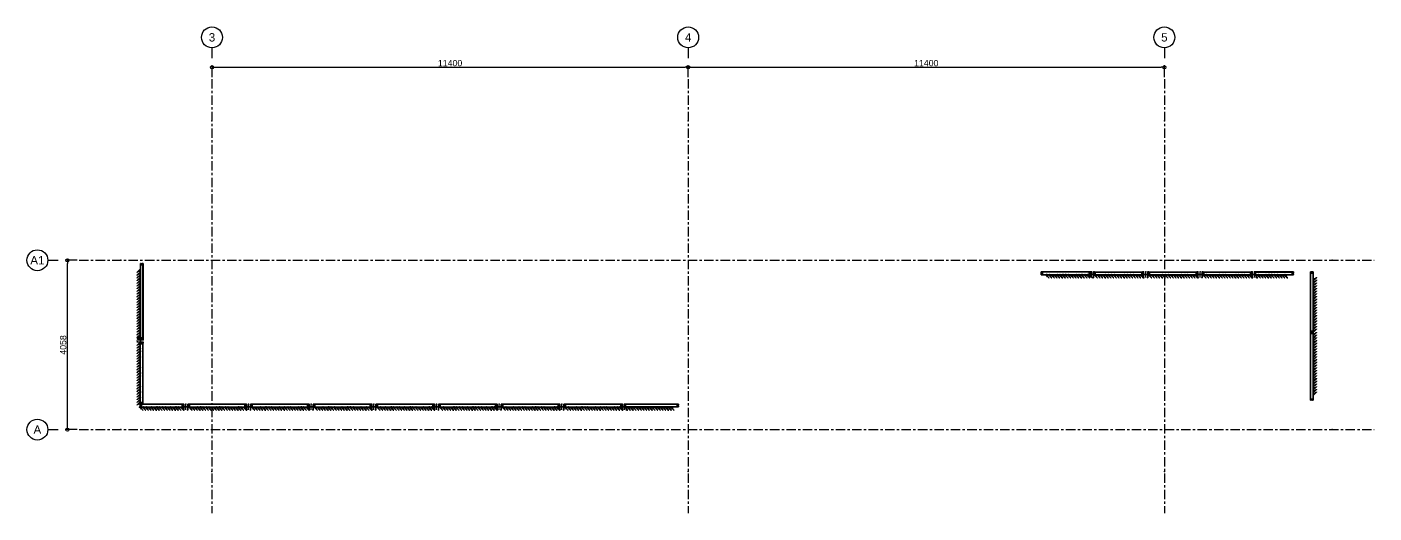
# Model space of a CAD drawing. Header units: millimetres. Extents: x -187664 to 435448, y -313239 to 299894.
# Drawn here: x 183362 to 215612, y 170826 to 182476 of the extents above; entities that cross this region are included whole.
import ezdxf
from ezdxf.enums import TextEntityAlignment as Align

# ---------------------------------------------------------------- set-up
doc = ezdxf.new("R2010")
doc.units = ezdxf.units.MM
doc.set_wipeout_variables(frame=1)
doc.linetypes.add('CENTER', pattern=[2, 1.25, -0.25, 0.25, -0.25])
doc.linetypes.add('TA_GL_000.90000', pattern=[2.475, 0.9, -0.225, 0.225, -0.225, 0.9])
for name, color, linetype in [('000 - 0_SYM_DWG_GRID-BUBBLE_MAIN_COLOR_6', 7, 'Continuous'), ('000 - 0_SYM_DWG_GRIDLINE_MAIN_COLOR_251', 7, 'Continuous'), ('000 - 0_SYM_DWG_SLOPE-SYM_TEXT_COLOR_3', 7, 'Continuous'), ('000 - D I M', 7, 'Continuous'), ('000 - GRID', 7, 'CENTER'), ('010 - ASPG_ACCESSORIES_MAIN_COLOR_1', 7, 'Continuous'), ('010 - ASPG_EXTR_MAIN_COLOR_2', 7, 'Continuous'), ('010 - ASPG_FASTERN_MAIN_COLOR_1', 7, 'Continuous'), ('010 - ASPG_FASTERN_SUB_COLOR_1', 7, 'Continuous'), ('010 - ASPG_FASTERN_SYMBOL_', 7, 'Continuous'), ('010 - ASPG_FRAMING_CUT_COLOR_4', 7, 'Continuous'), ('010 - ASPG_FRAMING_HATCH_', 7, 'Continuous'), ('010 - ASPG_FRAMING_MAIN_COLOR_2', 7, 'Continuous'), ('010 - ASPG_FRAMING_SUB_COLOR_2', 7, 'Continuous'), ('010 - ASPG_FRAMING_WIPEOUT_', 7, 'Continuous'), ('BOLT & SCREW', 7, 'Continuous')]:
    doc.layers.add(name, color=color, linetype=linetype)
for name, color, linetype, plot in [('010 - ASPG_EXTR_DEF_SUB', 7, 'Continuous', False), ('010 - ASPG_FASTERN_DEF_SUB', 7, 'Continuous', False), ('010 - ASPG_FRAMING_DEF_SUB', 7, 'Continuous', False)]:
    doc.layers.add(name, color=color, linetype=linetype, plot=plot)
doc.layers.add('12-GRID', color=7, linetype='CENTER', lineweight=13)
doc.layers.add('SCREW', color=7, linetype='Continuous', lineweight=5)
doc.styles.add('ARIAL', font='arial.ttf')
doc.styles.add('FAMELINE_FOR_CKST', font='arial.ttf')
doc.styles.add('TA', font='', dxfattribs={"height": 4.5})
doc.styles.get('TA').set_extended_font_data('Cordia New')
doc.dimstyles.new('FAMELINE-CKST_C-C', dxfattribs={"dimtxt": 0.3, "dimasz": 0.15, "dimexe": 0.1, "dimexo": 0.1, "dimgap": 0.05, "dimtad": 1, "dimzin": 0, "dimdsep": 46, "dimtxsty": 'FAMELINE_FOR_CKST', "dimblk": 'ORIGIN', "dimblk1": 'ORIGIN', "dimblk2": 'ORIGIN', "dimsah": 1, "dimcen": 0.1, "dimdle": 0.1, "dimclrd": 7, "dimclre": 7, "dimclrt": 7, "dimadec": 0, "dimazin": 0, "dimtfac": 1, "dimtix": 1, "dimtmove": 2, "dimatfit": 3, "dimfxl": 1, "dimtolj": 1, "dimtzin": 0, "dimlwd": -1, "dimlwe": -1, "dimarcsym": 0})
pattern_1 = [(270, (1257419.24324, -520041.6224), (0.65495992507, -1.1344238721), [0.7562825814, -1.5125651628]), (30, (1257419.24324, -520041.6224), (0.65495992936, 1.1344238696), [0.7562825814, -1.5125651628]), (330, (1257419.24324, -520041.6224), (1.30991985442, -2.48e-09), [-1.5125651628, 0.7562825814])]
pattern_2 = [(315, (1257419.4929, -520021.6224), (1.3369313545, 1.3369313545), []), (45, (1257419.4929, -520021.6224), (-1.3369313545, 1.3369313545), [])]
pattern_3 = [(270, (1257419.4425, -520043.9224), (0.65495992507, -1.1344238721), [0.7562825814, -1.5125651628]), (30, (1257419.4425, -520043.9224), (0.65495992936, 1.1344238696), [0.7562825814, -1.5125651628]), (330, (1257419.4425, -520043.9224), (1.30991985442, -2.48e-09), [-1.5125651628, 0.7562825814])]
pattern_4 = [(315, (1257419.1929, -520023.9224), (1.3369313545, 1.3369313545), []), (45, (1257419.1929, -520023.9224), (-1.3369313545, 1.3369313545), [])]

# ---------------------------------------------------------------- blocks, each defined once
blk = doc.blocks.new('*U5636')
at = {"layer": '12-GRID', "color": 7, "linetype": 'CENTER'}
for p, q in [((0, -6), (0, 2)), ((-4, -2), (4, -2))]:
    blk.add_line(p, q, dxfattribs=at)
at = {"layer": 'BOLT & SCREW', "color": 7}
for p, q in [((-1, -2), (-2, -2)), ((-1, -2), (-2, -2)), ((0, -2), (-1, -2)), ((0, -2), (-1, -2)), ((0, -1), (0, 0)), ((0, -1), (0, 0)), ((0, -2), (0, -1)), ((0, -2), (0, -1)), ((0, -2), (1, -2)), ((0, -3), (0, -2)), ((0, -2), (0, -3)), ((0, -2), (1, -2)), ((0, -3), (0, -4)), ((0, -3), (0, -4)), ((1, -2), (2, -2)), ((1, -2), (2, -2))]:
    blk.add_line(p, q, dxfattribs=at)
for points in [[(-2, -2), (-1, -2, 0.414214), (0, -1), (0, 0), (0, 0), (0, -1, 0.414214), (1, -2), (2, -2), (2, -2), (1, -2, 0.414214), (0, -3), (0, -4), (0, -4), (0, -3, 0.414214), (-1, -2), (-2, -2)], [(0, -2, -0.414214), (0, -2), (1, -2), (1, -2), (0, -2, -0.414214), (0, -2), (0, -1), (0, -1), (0, -2, -0.414214), (0, -2), (-1, -2), (-1, -2), (0, -2, -0.414214), (0, -2), (0, -3), (0, -3)]]:
    blk.add_lwpolyline(points, format="xyb", close=True, dxfattribs=at)
blk.add_circle((0, -2), 3.5, dxfattribs=at)
blk = doc.blocks.new('000_ASPG_TYP_FILES_20260218-010703_FRAME_EXTR_')
at = {"layer": '010 - ASPG_FRAMING_HATCH_'}
h = blk.add_hatch(dxfattribs=at)
h.set_pattern_fill('ANSI32', scale=0.1, angle=180)
edge = h.paths.add_edge_path()
edge.add_line((2, 16), (2, 2))
edge.add_line((2, 2), (40, 2))
edge.add_arc((40, 2), 0.3, 0, 90, ccw=False)
edge.add_line((40, 2), (40, 0))
edge.add_arc((40, 0), 0.3, -90, 0, ccw=False)
edge.add_line((40, 0), (0, 0))
edge.add_arc((0, 0), 0.3, 180, 270, ccw=False)
edge.add_line((0, 0), (0, 18))
edge.add_arc((0, 18), 0.3, 90, 180, ccw=False)
edge.add_line((0, 18), (23, 18))
edge.add_arc((23, 19), 0.5, 270, 380.2095)
edge.add_arc((26, 20), 3.35, 182.0638, 200.2095, ccw=False)
edge.add_arc((24, 20), 0.76, 2.0638, 182.0638, ccw=False)
edge.add_arc((26, 20), 1.83, 182.0638, 447.9362)
edge.add_arc((26, 22), 0.76, 87.9362, 267.9362, ccw=False)
edge.add_arc((26, 20), 3.35, 69.7905, 87.9362, ccw=False)
edge.add_arc((27, 23), 0.5, 249.7905, 360)
edge.add_line((28, 23), (28, 27))
edge.add_line((28, 27), (28, 27))
edge.add_line((28, 27), (28, 28))
edge.add_line((28, 28), (28, 39))
edge.add_line((28, 39), (28, 39))
edge.add_line((28, 39), (28, 40))
edge.add_line((28, 40), (28, 43))
edge.add_arc((27, 43), 0.5, 0, 110.2095)
edge.add_arc((26, 46), 3.35, 272.0638, 290.2095, ccw=False)
edge.add_arc((26, 44), 0.76, 92.0638, 272.0638, ccw=False)
edge.add_arc((26, 46), 1.83, 272.0638, 537.9362)
edge.add_arc((24, 47), 0.76, 177.9362, 357.9362, ccw=False)
edge.add_arc((26, 46), 3.35, 159.7905, 177.9362, ccw=False)
edge.add_arc((23, 48), 0.5, 339.7905, 450)
edge.add_line((23, 48), (0, 48))
edge.add_arc((0, 49), 0.3, 180, 270, ccw=False)
edge.add_line((0, 49), (0, 60))
edge.add_arc((0, 60), 0.3, 90, 180, ccw=False)
edge.add_line((0, 60), (5, 60))
edge.add_line((5, 60), (5, 65))
edge.add_arc((5, 65), 0.3, 90, 180, ccw=False)
edge.add_line((5, 65), (30, 65))
edge.add_line((30, 65), (30, 64))
edge.add_arc((30, 64), 0.3, -90, 0, ccw=False)
edge.add_line((30, 63), (7, 63))
edge.add_arc((7, 63), 0.3, 90, 180)
edge.add_line((7, 63), (7, 58))
edge.add_line((7, 58), (2, 58))
edge.add_arc((2, 58), 0.3, 90, 180)
edge.add_line((2, 58), (2, 51))
edge.add_arc((2, 51), 0.3, 180, 270)
edge.add_line((2, 50), (30, 50))
edge.add_arc((30, 50), 0.3, 0, 90, ccw=False)
edge.add_line((30, 50), (30, 27))
edge.add_line((30, 27), (30, 16))
edge.add_arc((30, 16), 0.3, -90, 0, ccw=False)
edge.add_line((30, 16), (2, 16))
at = {"layer": '010 - ASPG_FRAMING_CUT_COLOR_4', "color": 7}
blk.add_lwpolyline([(2, 16), (2, 2), (40, 2, -0.414214), (40, 2), (40, 0, -0.414214), (40, 0), (0, 0, -0.414214), (0, 0), (0, 18, -0.414214), (0, 18), (23, 18, 0.52173), (23, 19, -0.079342), (23, 20, -1), (24, 20, 2.296346), (26, 22, -1), (26, 23, -0.079342), (27, 23, 0.52173), (28, 23), (28, 27), (28, 27), (28, 28), (28, 39), (28, 39), (28, 40), (28, 43, 0.52173), (27, 43, -0.079342), (26, 43, -1), (26, 45, 2.296346), (24, 47, -1), (23, 47, -0.079342), (23, 48, 0.52173), (23, 48), (0, 48, -0.414214), (0, 49), (0, 60, -0.414214), (0, 60), (5, 60), (5, 65, -0.414214), (5, 65), (30, 65), (30, 64, -0.414214), (30, 63), (7, 63, 0.414214), (7, 63), (7, 58), (2, 58, 0.414214), (2, 58), (2, 51, 0.414214), (2, 50), (30, 50, -0.414214), (30, 50), (30, 27), (30, 16, -0.414214), (30, 16)], format="xyb", close=True, dxfattribs=at)
at = {"color": 7}
for p in [(26, 48), (26, 22)]:
    blk.add_blockref('*U5636', p, dxfattribs=at)
blk = doc.blocks.new('PZG35-9D5')
at = {"layer": '010 - ASPG_FASTERN_SUB_COLOR_1', "color": 7}
for p, q in [((-1, 0), (-1, -1)), ((1, 0), (1, -1)), ((-2, -1), (-1, -2)), ((-2, -1), (-1, -1)), ((-2, -1), (2, -1)), ((-2, -3), (2, -2)), ((-2, -3), (-1, -2)), ((-2, -3), (-1, -3)), ((-2, -4), (-1, -4)), ((-2, -4), (-1, -4)), ((-2, -4), (-1, -4)), ((-1, -1), (1, -1)), ((-1, -2), (1, -1)), ((-1, -2), (-1, -2)), ((-1, -2), (1, -2)), ((-1, -3), (-1, -4)), ((-1, -3), (1, -3)), ((-1, -4), (-1, -8)), ((-1, -4), (-1, -4)), ((-1, -4), (-1, -4)), ((0, -10), (-1, -8)), ((0, -10), (1, -8)), ((1, -1), (1, -2)), ((2, -1), (1, -1)), ((2, -1), (1, -1)), ((2, -2), (1, -2)), ((2, -2), (1, -3)), ((1, -3), (1, -3)), ((1, -3), (1, -3)), ((2, -4), (1, -3)), ((1, -4), (1, -4)), ((1, -4), (2, -4)), ((1, -4), (1, -4)), ((1, -5), (1, -4)), ((2, -5), (1, -4)), ((2, -4), (1, -4)), ((1, -5), (1, -8)), ((1, -5), (2, -5)), ((1, -5), (1, -5)), ((2, -5), (1, -5))]:
    blk.add_line(p, q, dxfattribs=at)
blk.add_lwpolyline([(0, -10), (1, -5), (1, -4, 0.417657), (0, -3, 0.108102), (-1, -4), (-1, -5)], format="xyb", dxfattribs=at)
at = {"layer": '010 - ASPG_FASTERN_SYMBOL_', "color": 7}
blk.add_line((0, 4), (0, -11), dxfattribs=at)
blk = doc.blocks.new('*U4741')
at = {"layer": '010 - ASPG_FASTERN_MAIN_COLOR_1', "color": 7}
blk.add_lwpolyline([(3, 2, 0.09906), (1, 3), (1, 2), (-1, 2), (-1, 3, 0.09906), (-3, 2, 0.266588), (-4, 1), (-4, 0, 0.414214), (-3, 0), (3, 0, 0.414214), (3, 0), (3, 1, 0.266588)], format="xyb", close=True, dxfattribs=at)
at = {"layer": 'SCREW', "color": 7}
blk.add_blockref('PZG35-9D5', (0, 0), dxfattribs=at)
blk = doc.blocks.new('*U4740')
at = {"color": 7}
blk.add_point((0, 0), dxfattribs=at)
at = {"layer": '010 - ASPG_ACCESSORIES_MAIN_COLOR_1', "color": 7}
blk.add_lwpolyline([(-40, -1, 0.414214), (-40, -1), (-40, -7, 0.57735), (-40, -8), (-37, -6, 0.767327), (-37, -5), (-38, -5, -0.414214), (-38, -5), (-38, -3, -0.414214), (-38, -3), (-32, -3, -0.388879), (-32, -3), (-32, -4, 0.388879), (-31, -5), (-30, -5, 0.414214), (-30, -4), (-30, -3, -0.414214), (-30, -3), (0, -3, -0.378969), (3, -5), (8, -43, 0.446593), (12, -45, -0.489802), (16, -49), (16, -49, -0.18248), (16, -50, -0.267949), (15, -50, 1.122115), (15, -52, 0.405004), (18, -49), (18, -49, 0.489805), (11, -43, -0.446597), (10, -42), (5, -1, 0.364176), (5, -1)], format="xyb", close=True, dxfattribs=at)
at = {"layer": '010 - ASPG_EXTR_DEF_SUB', "color": 7}
blk.add_point((-40, 0), dxfattribs=at)
at = {"layer": '010 - ASPG_EXTR_MAIN_COLOR_2', "color": 7}
blk.add_lwpolyline([(11, -48), (11, -47), (12, -48), (12, -47, -0.535538), (14, -49, 0.991572), (16, -50, 1.157025), (9, -49, -0.688558), (8, -49), (-17, -22), (-32, -6), (-32, -3, 0.414312), (-33, -3), (-38, -3, 0.414116), (-38, -3), (-38, -4, 0.414214), (-38, -5), (-36, -5, -0.205895), (-36, -5), (33, -77), (43, -77, 0.668179), (43, -77), (41, -74, 0.668179), (40, -74), (40, -76), (34, -76), (12, -53, -0.558354), (12, -52, 0.766275), (12, -50, -0.438583), (11, -48)], format="xyb", close=True, dxfattribs=at)
at = {"layer": 'SCREW', "color": 7, "rotation": 180}
for p in [(-22, -2), (-8, -2)]:
    blk.add_blockref('*U4741', p, dxfattribs=at)
blk = doc.blocks.new('*U5786')
at = {"color": 7}
blk.add_wipeout([(1205, 2), (0, 2), (0, 67), (1205, 67)], dxfattribs=at).dxf.layer = '010 - ASPG_FRAMING_WIPEOUT_'
blk.add_point((0, 67), dxfattribs=at)
at = {"layer": '010 - ASPG_FRAMING_MAIN_COLOR_2', "color": 7}
blk.add_lwpolyline([(1175, 67), (30, 67), (30, 4), (1175, 4)], close=True, dxfattribs=at)
at = {"layer": '010 - ASPG_FRAMING_SUB_COLOR_2', "color": 7}
for points in [[(1205, 2), (0, 2), (0, 67), (1205, 67)], [(0, 0), (0, 2), (1205, 2), (1205, 0)]]:
    blk.add_lwpolyline(points, close=True, dxfattribs=at)
at = {"color": 7, "rotation": 180}
for p in [(16, 67), (81, 67), (146, 67), (211, 67), (276, 67), (341, 67), (406, 67), (471, 67), (536, 67), (601, 67), (666, 67), (731, 67), (796, 67), (861, 67), (926, 67), (991, 67), (1056, 67)]:
    blk.add_blockref('*U4740', p, dxfattribs=at)
at = {"color": 7}
blk.add_blockref('000_ASPG_TYP_FILES_20260218-010703_FRAME_EXTR_', (0, 2), dxfattribs=at)
at = {"color": 7, "xscale": -1}
blk.add_blockref('000_ASPG_TYP_FILES_20260218-010703_FRAME_EXTR_', (1205, 2), dxfattribs=at)
blk = doc.blocks.new('*U4736')
at = {"layer": '010 - ASPG_FRAMING_HATCH_', "transparency": 33554585}
h = blk.add_hatch(dxfattribs=at)
h.set_pattern_fill('ANSI32', scale=0.25)
edge = h.paths.add_edge_path()
edge.add_line((2, -50), (2, -75))
edge.add_line((2, -75), (0, -75))
edge.add_line((0, -75), (0, -49))
edge.add_arc((1, -49), 1, 90, 180, ccw=False)
edge.add_line((1, -48), (63, -48))
edge.add_arc((63, -47), 1, 270, 360)
edge.add_line((64, -47), (64, 47))
edge.add_arc((63, 47), 1, 0, 90)
edge.add_line((63, 48), (1, 48))
edge.add_arc((1, 49), 1, 180, 270, ccw=False)
edge.add_line((0, 49), (0, 75))
edge.add_line((0, 75), (2, 75))
edge.add_line((2, 75), (2, 50))
edge.add_line((2, 50), (141, 50))
edge.add_line((141, 50), (141, 41))
edge.add_arc((140, 41), 1, 270, 360, ccw=False)
edge.add_line((140, 40), (132, 40))
edge.add_arc((132, 41), 1, 180, 270, ccw=False)
edge.add_line((131, 41), (131, 47))
edge.add_arc((130, 47), 1, 0, 90)
edge.add_line((130, 48), (67, 48))
edge.add_arc((67, 47), 1, 90, 180)
edge.add_line((66, 47), (66, -47))
edge.add_arc((67, -47), 1, 180, 270)
edge.add_line((67, -48), (130, -48))
edge.add_arc((130, -47), 1, 270, 360)
edge.add_line((131, -47), (131, -41))
edge.add_arc((132, -41), 1, 90, 180, ccw=False)
edge.add_line((132, -40), (140, -40))
edge.add_arc((140, -41), 1, 0, 90, ccw=False)
edge.add_line((141, -41), (141, -50))
edge.add_line((141, -50), (2, -50))
h.paths.add_polyline_path([(139, 48), (139, 42), (133, 42), (133, 48)], flags=16)
h.paths.add_polyline_path([(139, -48), (139, -42), (133, -42), (133, -48)], flags=16)
at = {"layer": '010 - ASPG_FRAMING_HATCH_'}
h = blk.add_hatch(dxfattribs=at)
h.set_pattern_fill('ANSI37', scale=0.595498, angle=-90)
h.set_pattern_definition(pattern_4)
edge = h.paths.add_edge_path()
edge.add_ellipse((12, 55), major_axis=(0, -5), ratio=0.644482, start_angle=180, end_angle=360, ccw=False)
edge.add_line((12, 60), (2, 60))
edge.add_arc((-8, 55), 11.1, -26.7963, 26.7963, ccw=False)
edge.add_line((2, 50), (12, 50))
h = blk.add_hatch(dxfattribs=at)
h.set_pattern_fill('HONEY', scale=0.238199, angle=-90)
h.set_pattern_definition(pattern_3)
edge = h.paths.add_edge_path()
edge.add_ellipse((12, 55), major_axis=(0, -5), ratio=0.644482, start_angle=0, end_angle=360, ccw=False)
h = blk.add_hatch(dxfattribs=at)
h.set_pattern_fill('HONEY', scale=0.238199, angle=-90)
h.set_pattern_definition(pattern_1)
edge = h.paths.add_edge_path()
edge.add_ellipse((58, 55), major_axis=(0, -5), ratio=0.644482, start_angle=0, end_angle=360)
h = blk.add_hatch(dxfattribs=at)
h.set_pattern_fill('ANSI37', scale=0.595498, angle=-90)
h.set_pattern_definition(pattern_2)
edge = h.paths.add_edge_path()
edge.add_ellipse((58, 55), major_axis=(0, -5), ratio=0.644482, start_angle=0, end_angle=180)
edge.add_line((58, 60), (62, 60))
edge.add_arc((62, 60), 0.3, -90, 0)
edge.add_line((62, 60), (62, 61))
edge.add_line((62, 61), (62, 62))
edge.add_line((62, 62), (62, 62))
edge.add_line((62, 62), (62, 63))
edge.add_line((62, 63), (62, 63))
edge.add_line((62, 63), (62, 64))
edge.add_line((62, 64), (62, 64))
edge.add_line((62, 64), (62, 65))
edge.add_line((62, 65), (63, 65))
edge.add_line((63, 65), (64, 66))
edge.add_line((64, 66), (64, 65))
edge.add_line((64, 65), (65, 66))
edge.add_line((65, 66), (65, 65))
edge.add_line((65, 65), (66, 66))
edge.add_line((66, 66), (66, 65))
edge.add_line((66, 65), (67, 65))
edge.add_arc((67, 65), 0.3, -90, 0)
edge.add_line((67, 65), (67, 60))
edge.add_arc((77, 55), 11.1, 153.2037, 206.7963)
edge.add_line((67, 50), (58, 50))
h = blk.add_hatch(dxfattribs=at)
h.set_pattern_fill('ANSI37', scale=0.595498, angle=-90)
h.set_pattern_definition(pattern_4)
edge = h.paths.add_edge_path()
edge.add_ellipse((12, -55), major_axis=(0, 5), ratio=0.644482, start_angle=0, end_angle=180)
edge.add_line((12, -60), (2, -60))
edge.add_arc((-8, -55), 11.1, 333.2037, 386.7963)
edge.add_line((2, -50), (12, -50))
h = blk.add_hatch(dxfattribs=at)
h.set_pattern_fill('HONEY', scale=0.238199, angle=-90)
h.set_pattern_definition(pattern_3)
edge = h.paths.add_edge_path()
edge.add_ellipse((12, -55), major_axis=(0, 5), ratio=0.644482, start_angle=0, end_angle=360)
h = blk.add_hatch(dxfattribs=at)
h.set_pattern_fill('HONEY', scale=0.238199, angle=-90)
h.set_pattern_definition(pattern_1)
edge = h.paths.add_edge_path()
edge.add_ellipse((58, -55), major_axis=(0, 5), ratio=0.644482, start_angle=0, end_angle=360, ccw=False)
h = blk.add_hatch(dxfattribs=at)
h.set_pattern_fill('ANSI37', scale=0.595498, angle=-90)
h.set_pattern_definition(pattern_2)
edge = h.paths.add_edge_path()
edge.add_ellipse((58, -55), major_axis=(0, 5), ratio=0.644482, start_angle=180, end_angle=360, ccw=False)
edge.add_line((58, -60), (62, -60))
edge.add_arc((62, -60), 0.3, 360, 450, ccw=False)
edge.add_line((62, -60), (62, -61))
edge.add_line((62, -61), (62, -62))
edge.add_line((62, -62), (62, -62))
edge.add_line((62, -62), (62, -63))
edge.add_line((62, -63), (62, -63))
edge.add_line((62, -63), (62, -64))
edge.add_line((62, -64), (62, -64))
edge.add_line((62, -64), (62, -65))
edge.add_line((62, -65), (63, -65))
edge.add_line((63, -65), (64, -66))
edge.add_line((64, -66), (64, -65))
edge.add_line((64, -65), (65, -66))
edge.add_line((65, -66), (65, -65))
edge.add_line((65, -65), (66, -66))
edge.add_line((66, -66), (66, -65))
edge.add_line((66, -65), (67, -65))
edge.add_arc((67, -65), 0.3, 360, 450, ccw=False)
edge.add_line((67, -65), (67, -60))
edge.add_arc((77, -55), 11.1, 153.2037, 206.7963, ccw=False)
edge.add_line((67, -50), (58, -50))
at = {"layer": '010 - ASPG_FASTERN_DEF_SUB', "color": 7}
blk.add_point((0, 0), dxfattribs=at)
at = {"layer": '010 - ASPG_FRAMING_CUT_COLOR_4', "color": 7}
blk.add_lwpolyline([(2, -50), (2, -75), (0, -75), (0, -49, -0.414214), (1, -48), (63, -48, 0.414214), (64, -47), (64, 47, 0.414214), (63, 48), (1, 48, -0.414214), (0, 49), (0, 75), (2, 75), (2, 50), (141, 50), (141, 41, -0.414214), (140, 40), (132, 40, -0.414214), (131, 41), (131, 47, 0.414214), (130, 48), (67, 48, 0.414214), (66, 47), (66, -47, 0.414214), (67, -48), (130, -48, 0.414214), (131, -47), (131, -41, -0.414214), (132, -40), (140, -40, -0.414214), (141, -41), (141, -50)], format="xyb", close=True, dxfattribs=at)
for points in [[(139, 48), (139, 42), (133, 42), (133, 48)], [(139, -48), (139, -42), (133, -42), (133, -48)]]:
    blk.add_lwpolyline(points, close=True, dxfattribs=at)
at = {"layer": '010 - ASPG_FRAMING_DEF_SUB', "color": 7, "transparency": 33554508}
blk.add_line((136, 0), (-5, 0), dxfattribs=at)
at = {"layer": '010 - ASPG_FRAMING_DEF_SUB', "color": 7, "transparency": 33554457}
for points in [[(2, 50), (15, 50), (15, 60), (2, 60)], [(54, 50), (67, 50), (67, 66), (54, 66)], [(2, -50), (15, -50), (15, -60), (2, -60)], [(54, -50), (67, -50), (67, -66), (54, -66)]]:
    blk.add_lwpolyline(points, close=True, dxfattribs=at)
at = {"layer": '010 - ASPG_FRAMING_SUB_COLOR_2', "color": 7}
for points in [[(12, 50), (2, 50, 0.238199), (2, 60), (12, 60)], [(58, 50), (67, 50, -0.238199), (67, 60), (67, 65, -0.414214), (67, 65), (66, 65), (66, 66), (65, 65), (65, 66), (64, 65), (64, 66), (63, 65), (62, 65), (62, 64), (62, 64), (62, 63), (62, 63), (62, 62), (62, 62), (62, 61), (62, 60, -0.414214), (62, 60), (58, 60)], [(12, -50), (2, -50, -0.238199), (2, -60), (12, -60)], [(58, -50), (67, -50, 0.238199), (67, -60), (67, -65, 0.414214), (67, -65), (66, -65), (66, -66), (65, -65), (65, -66), (64, -65), (64, -66), (63, -65), (62, -65), (62, -64), (62, -64), (62, -63), (62, -63), (62, -62), (62, -62), (62, -61), (62, -60, 0.414214), (62, -60), (58, -60)]]:
    blk.add_lwpolyline(points, format="xyb", dxfattribs=at)
at = {"layer": '010 - ASPG_FRAMING_SUB_COLOR_2', "color": 7, "extrusion": (0, 0, -1)}
for centre, major_axis in [((12, 55), (0, -5)), ((58, -55), (0, 5))]:
    blk.add_ellipse(centre, major_axis=major_axis, ratio=0.644482, dxfattribs=at)
at = {"layer": '010 - ASPG_FRAMING_SUB_COLOR_2', "color": 7}
for centre, major_axis in [((58, 55), (0, -5)), ((12, -55), (0, 5))]:
    blk.add_ellipse(centre, major_axis=major_axis, ratio=0.644482, dxfattribs=at)
blk = doc.blocks.new('*U4927')
at = {"color": 7}
blk.add_wipeout([(1240, 4), (60, 4), (60, 69), (1240, 69)], dxfattribs=at).dxf.layer = '010 - ASPG_FRAMING_WIPEOUT_'
blk.add_point((60, 69), dxfattribs=at)
at = {"layer": '010 - ASPG_FRAMING_MAIN_COLOR_2', "color": 7}
blk.add_lwpolyline([(1210, 69), (90, 69), (90, 6), (1210, 6)], close=True, dxfattribs=at)
at = {"layer": '010 - ASPG_FRAMING_SUB_COLOR_2', "color": 7}
for points in [[(1240, 4), (60, 4), (60, 69), (1240, 69)], [(60, 2), (60, 4), (1240, 4), (1240, 2)]]:
    blk.add_lwpolyline(points, close=True, dxfattribs=at)
at = {"color": 7, "transparency": 33554559, "xscale": -1, "rotation": 270}
for p in [(0, 0), (1300, 0)]:
    blk.add_blockref('*U4736', p, dxfattribs=at)
at = {"color": 7, "rotation": 180}
for p in [(92, 69), (157, 69), (222, 69), (287, 69), (352, 69), (417, 69), (482, 69), (547, 69), (612, 69), (677, 69), (742, 69), (807, 69), (872, 69), (937, 69), (1002, 69), (1067, 69), (1132, 69), (1197, 69)]:
    blk.add_blockref('*U4740', p, dxfattribs=at)
at = {"color": 7}
blk.add_blockref('000_ASPG_TYP_FILES_20260218-010703_FRAME_EXTR_', (60, 4), dxfattribs=at)
at = {"color": 7, "xscale": -1}
blk.add_blockref('000_ASPG_TYP_FILES_20260218-010703_FRAME_EXTR_', (1240, 4), dxfattribs=at)
blk = doc.blocks.new('*U5782')
at = {"color": 7}
blk.add_wipeout([(935, 2), (0, 2), (0, 67), (935, 67)], dxfattribs=at).dxf.layer = '010 - ASPG_FRAMING_WIPEOUT_'
blk.add_point((0, 67), dxfattribs=at)
at = {"layer": '010 - ASPG_FRAMING_MAIN_COLOR_2', "color": 7}
blk.add_lwpolyline([(905, 67), (30, 67), (30, 4), (905, 4)], close=True, dxfattribs=at)
at = {"layer": '010 - ASPG_FRAMING_SUB_COLOR_2', "color": 7}
for points in [[(935, 2), (0, 2), (0, 67), (935, 67)], [(0, 0), (0, 2), (935, 2), (935, 0)]]:
    blk.add_lwpolyline(points, close=True, dxfattribs=at)
at = {"color": 7, "xscale": -1, "rotation": 180}
for p in [(40, 67), (105, 67), (170, 67), (235, 67), (300, 67), (365, 67), (430, 67), (495, 67), (560, 67), (625, 67), (690, 67), (755, 67)]:
    blk.add_blockref('*U4740', p, dxfattribs=at)
at = {"color": 7}
blk.add_blockref('000_ASPG_TYP_FILES_20260218-010703_FRAME_EXTR_', (0, 2), dxfattribs=at)
at = {"color": 7, "xscale": -1}
blk.add_blockref('000_ASPG_TYP_FILES_20260218-010703_FRAME_EXTR_', (935, 2), dxfattribs=at)
blk = doc.blocks.new('*U5785')
at = {"color": 7}
blk.add_wipeout([(1830, 2), (0, 2), (0, 67), (1830, 67)], dxfattribs=at).dxf.layer = '010 - ASPG_FRAMING_WIPEOUT_'
blk.add_point((0, 67), dxfattribs=at)
at = {"layer": '010 - ASPG_FRAMING_MAIN_COLOR_2', "color": 7}
blk.add_lwpolyline([(1800, 67), (30, 67), (30, 4), (1800, 4)], close=True, dxfattribs=at)
at = {"layer": '010 - ASPG_FRAMING_SUB_COLOR_2', "color": 7}
for points in [[(1830, 2), (0, 2), (0, 67), (1830, 67)], [(0, 0), (0, 2), (1830, 2), (1830, 0)]]:
    blk.add_lwpolyline(points, close=True, dxfattribs=at)
at = {"color": 7, "rotation": 180}
for p in [(32, 67), (97, 67), (162, 67), (227, 67), (292, 67), (357, 67), (422, 67), (487, 67), (552, 67), (617, 67), (682, 67), (747, 67), (812, 67), (877, 67), (942, 67), (1007, 67), (1072, 67), (1137, 67), (1202, 67), (1267, 67), (1332, 67), (1397, 67), (1462, 67), (1527, 67), (1592, 67), (1657, 67)]:
    blk.add_blockref('*U4740', p, dxfattribs=at)
at = {"color": 7}
blk.add_blockref('000_ASPG_TYP_FILES_20260218-010703_FRAME_EXTR_', (0, 2), dxfattribs=at)
at = {"color": 7, "xscale": -1}
blk.add_blockref('000_ASPG_TYP_FILES_20260218-010703_FRAME_EXTR_', (1830, 2), dxfattribs=at)
blk = doc.blocks.new('*U5308')
at = {"color": 7}
blk.add_wipeout([(1530, 4), (60, 4), (60, 69), (1530, 69)], dxfattribs=at).dxf.layer = '010 - ASPG_FRAMING_WIPEOUT_'
blk.add_point((60, 69), dxfattribs=at)
at = {"layer": '010 - ASPG_FRAMING_MAIN_COLOR_2', "color": 7}
blk.add_lwpolyline([(1500, 69), (90, 69), (90, 6), (1500, 6)], close=True, dxfattribs=at)
at = {"layer": '010 - ASPG_FRAMING_SUB_COLOR_2', "color": 7}
for points in [[(1530, 4), (60, 4), (60, 69), (1530, 69)], [(60, 2), (60, 4), (1530, 4), (1530, 2)]]:
    blk.add_lwpolyline(points, close=True, dxfattribs=at)
at = {"color": 7, "transparency": 33554559, "xscale": -1, "rotation": 270}
blk.add_blockref('*U4736', (0, 0), dxfattribs=at)
at = {"color": 7, "xscale": -1, "rotation": 180}
for p in [(92, 69), (157, 69), (222, 69), (287, 69), (352, 69), (417, 69), (482, 69), (547, 69), (612, 69), (677, 69), (742, 69), (807, 69), (872, 69), (937, 69), (1002, 69), (1067, 69), (1132, 69), (1197, 69), (1262, 69), (1327, 69), (1392, 69), (1457, 69), (1522, 69)]:
    blk.add_blockref('*U4740', p, dxfattribs=at)
at = {"color": 7}
blk.add_blockref('000_ASPG_TYP_FILES_20260218-010703_FRAME_EXTR_', (60, 4), dxfattribs=at)
at = {"color": 7, "xscale": -1}
blk.add_blockref('000_ASPG_TYP_FILES_20260218-010703_FRAME_EXTR_', (1530, 4), dxfattribs=at)
blk = doc.blocks.new('*U4739')
at = {"color": 7}
blk.add_wipeout([(1440, 4), (60, 4), (60, 69), (1440, 69)], dxfattribs=at).dxf.layer = '010 - ASPG_FRAMING_WIPEOUT_'
blk.add_point((60, 69), dxfattribs=at)
at = {"layer": '010 - ASPG_FRAMING_MAIN_COLOR_2', "color": 7}
blk.add_lwpolyline([(1410, 69), (90, 69), (90, 6), (1410, 6)], close=True, dxfattribs=at)
at = {"layer": '010 - ASPG_FRAMING_SUB_COLOR_2', "color": 7}
for points in [[(1440, 4), (60, 4), (60, 69), (1440, 69)], [(60, 2), (60, 4), (1440, 4), (1440, 2)]]:
    blk.add_lwpolyline(points, close=True, dxfattribs=at)
at = {"color": 7, "transparency": 33554559, "xscale": -1, "rotation": 270}
for p in [(0, 0), (1500, 0)]:
    blk.add_blockref('*U4736', p, dxfattribs=at)
at = {"color": 7, "rotation": 180}
for p in [(92, 69), (157, 69), (222, 69), (287, 69), (352, 69), (417, 69), (482, 69), (547, 69), (612, 69), (677, 69), (742, 69), (807, 69), (872, 69), (937, 69), (1002, 69), (1067, 69), (1132, 69), (1197, 69), (1262, 69), (1327, 69), (1392, 69)]:
    blk.add_blockref('*U4740', p, dxfattribs=at)
at = {"color": 7}
blk.add_blockref('000_ASPG_TYP_FILES_20260218-010703_FRAME_EXTR_', (60, 4), dxfattribs=at)
at = {"color": 7, "xscale": -1}
blk.add_blockref('000_ASPG_TYP_FILES_20260218-010703_FRAME_EXTR_', (1440, 4), dxfattribs=at)
blk = doc.blocks.new('*U4757')
at = {"color": 7}
blk.add_wipeout([(1092, 4), (60, 4), (60, 69), (1092, 69)], dxfattribs=at).dxf.layer = '010 - ASPG_FRAMING_WIPEOUT_'
blk.add_point((60, 69), dxfattribs=at)
at = {"layer": '010 - ASPG_FRAMING_MAIN_COLOR_2', "color": 7}
blk.add_lwpolyline([(1062, 69), (90, 69), (90, 6), (1062, 6)], close=True, dxfattribs=at)
at = {"layer": '010 - ASPG_FRAMING_SUB_COLOR_2', "color": 7}
for points in [[(1092, 4), (60, 4), (60, 69), (1092, 69)], [(60, 2), (60, 4), (1092, 4), (1092, 2)]]:
    blk.add_lwpolyline(points, close=True, dxfattribs=at)
at = {"color": 7, "transparency": 33554559, "xscale": -1, "rotation": 270}
blk.add_blockref('*U4736', (0, 0), dxfattribs=at)
at = {"color": 7, "rotation": 180}
for p in [(92, 69), (157, 69), (222, 69), (287, 69), (352, 69), (417, 69), (482, 69), (547, 69), (612, 69), (677, 69), (742, 69), (807, 69), (872, 69), (937, 69), (1002, 69), (1067, 69)]:
    blk.add_blockref('*U4740', p, dxfattribs=at)
at = {"color": 7}
blk.add_blockref('000_ASPG_TYP_FILES_20260218-010703_FRAME_EXTR_', (60, 4), dxfattribs=at)
at = {"color": 7, "xscale": -1}
blk.add_blockref('000_ASPG_TYP_FILES_20260218-010703_FRAME_EXTR_', (1092, 4), dxfattribs=at)
blk = doc.blocks.new('*U5781')
at = {"color": 7}
blk.add_wipeout([(1290, 2), (0, 2), (0, 67), (1290, 67)], dxfattribs=at).dxf.layer = '010 - ASPG_FRAMING_WIPEOUT_'
blk.add_point((0, 67), dxfattribs=at)
at = {"layer": '010 - ASPG_FRAMING_MAIN_COLOR_2', "color": 7}
blk.add_lwpolyline([(1260, 67), (30, 67), (30, 4), (1260, 4)], close=True, dxfattribs=at)
at = {"layer": '010 - ASPG_FRAMING_SUB_COLOR_2', "color": 7}
for points in [[(1290, 2), (0, 2), (0, 67), (1290, 67)], [(0, 0), (0, 2), (1290, 2), (1290, 0)]]:
    blk.add_lwpolyline(points, close=True, dxfattribs=at)
at = {"color": 7, "xscale": -1, "rotation": 180}
for p in [(40, 67), (105, 67), (170, 67), (235, 67), (300, 67), (365, 67), (430, 67), (495, 67), (560, 67), (625, 67), (690, 67), (755, 67), (820, 67), (885, 67), (950, 67), (1015, 67), (1080, 67), (1145, 67)]:
    blk.add_blockref('*U4740', p, dxfattribs=at)
at = {"color": 7}
blk.add_blockref('000_ASPG_TYP_FILES_20260218-010703_FRAME_EXTR_', (0, 2), dxfattribs=at)
at = {"color": 7, "xscale": -1}
blk.add_blockref('000_ASPG_TYP_FILES_20260218-010703_FRAME_EXTR_', (1290, 2), dxfattribs=at)
blk = doc.blocks.new('*U5783')
at = {"color": 7}
blk.add_wipeout([(1450, 2), (0, 2), (0, 67), (1450, 67)], dxfattribs=at).dxf.layer = '010 - ASPG_FRAMING_WIPEOUT_'
blk.add_point((0, 67), dxfattribs=at)
at = {"layer": '010 - ASPG_FRAMING_MAIN_COLOR_2', "color": 7}
blk.add_lwpolyline([(1420, 67), (30, 67), (30, 4), (1420, 4)], close=True, dxfattribs=at)
at = {"layer": '010 - ASPG_FRAMING_SUB_COLOR_2', "color": 7}
for points in [[(1450, 2), (0, 2), (0, 67), (1450, 67)], [(0, 0), (0, 2), (1450, 2), (1450, 0)]]:
    blk.add_lwpolyline(points, close=True, dxfattribs=at)
at = {"color": 7, "xscale": -1, "rotation": 180}
for p in [(40, 67), (105, 67), (170, 67), (235, 67), (300, 67), (365, 67), (430, 67), (495, 67), (560, 67), (625, 67), (690, 67), (755, 67), (820, 67), (885, 67), (950, 67), (1015, 67), (1080, 67), (1145, 67), (1210, 67), (1275, 67)]:
    blk.add_blockref('*U4740', p, dxfattribs=at)
at = {"color": 7}
blk.add_blockref('000_ASPG_TYP_FILES_20260218-010703_FRAME_EXTR_', (0, 2), dxfattribs=at)
at = {"color": 7, "xscale": -1}
blk.add_blockref('000_ASPG_TYP_FILES_20260218-010703_FRAME_EXTR_', (1450, 2), dxfattribs=at)
blk = doc.blocks.new('*U5784')
at = {"color": 7}
blk.add_wipeout([(1630, 2), (0, 2), (0, 67), (1630, 67)], dxfattribs=at).dxf.layer = '010 - ASPG_FRAMING_WIPEOUT_'
blk.add_point((0, 67), dxfattribs=at)
at = {"layer": '010 - ASPG_FRAMING_MAIN_COLOR_2', "color": 7}
blk.add_lwpolyline([(1600, 67), (30, 67), (30, 4), (1600, 4)], close=True, dxfattribs=at)
at = {"layer": '010 - ASPG_FRAMING_SUB_COLOR_2', "color": 7}
for points in [[(1630, 2), (0, 2), (0, 67), (1630, 67)], [(0, 0), (0, 2), (1630, 2), (1630, 0)]]:
    blk.add_lwpolyline(points, close=True, dxfattribs=at)
at = {"color": 7, "rotation": 180}
for p in [(40, 67), (105, 67), (170, 67), (235, 67), (300, 67), (365, 67), (430, 67), (495, 67), (560, 67), (625, 67), (690, 67), (755, 67), (820, 67), (885, 67), (950, 67), (1015, 67), (1080, 67), (1145, 67), (1210, 67), (1275, 67), (1340, 67), (1405, 67), (1470, 67)]:
    blk.add_blockref('*U4740', p, dxfattribs=at)
at = {"color": 7}
blk.add_blockref('000_ASPG_TYP_FILES_20260218-010703_FRAME_EXTR_', (0, 2), dxfattribs=at)
at = {"color": 7, "xscale": -1}
blk.add_blockref('000_ASPG_TYP_FILES_20260218-010703_FRAME_EXTR_', (1630, 2), dxfattribs=at)
blk = doc.blocks.new('W-1-PP19-SE-0600-61-A_20260329-013712_ASPG_LOWER_LEVEL')
at = {"color": 7}
for name, p, rotation in [('*U5785', (-1648, 2148), 90), ('*U5786', (21054, 3780), 180), ('*U4927', (24954, 3780), 180), ('*U4739', (875, 610), 180)]:
    blk.add_blockref(name, p, dxfattribs=dict(at, rotation=rotation))
at = {"color": 7, "xscale": -1, "rotation": 270}
blk.add_blockref('*U5783', (26298, 2333), dxfattribs=at)
at = {"color": 7}
for name, p, rotation in [('*U4927', (23654, 3780), 180), ('*U5784', (26298, 2333), 270), ('*U4739', (2375, 610), 180)]:
    blk.add_blockref(name, p, dxfattribs=dict(at, rotation=rotation))
for name, p, xscale, rotation in [('*U5782', (24954, 3780), -1, 180), ('*U5308', (-1648, 2148), -1.000000000000003, 90)]:
    blk.add_blockref(name, p, dxfattribs=dict(at, xscale=xscale, rotation=rotation))
at = {"color": 7, "rotation": 180}
for name, p in [('*U4927', (22354, 3780)), ('*U4757', (-625, 610)), ('*U4739', (3875, 610))]:
    blk.add_blockref(name, p, dxfattribs=at)
blk.add_blockref('*U4739', (5375, 610), dxfattribs=at)
blk.add_blockref('*U4739', (6875, 610), dxfattribs=at)
blk.add_blockref('*U4739', (8375, 610), dxfattribs=at)
blk.add_blockref('*U4739', (9875, 610), dxfattribs=at)
at = {"color": 7, "xscale": -1, "rotation": 180}
blk.add_blockref('*U5781', (9875, 610), dxfattribs=at)
blk = doc.blocks.new('*U4668')
at = {"layer": '000 - 0_SYM_DWG_GRID-BUBBLE_MAIN_COLOR_6', "color": 7}
blk.add_line((35, 0), (30, 0), dxfattribs=at)
blk.add_circle((40, 0), 5, dxfattribs=at)
at = {"layer": '000 - 0_SYM_DWG_GRIDLINE_MAIN_COLOR_251', "color": 7, "linetype": 'ByBlock', "ltscale": 5}
blk.add_line((20, 0), (-600, 0), dxfattribs=at)
at = {"layer": '000 - 0_SYM_DWG_GRIDLINE_MAIN_COLOR_251', "color": 7}
for p in [(-580, 0), (0, 0)]:
    blk.add_point(p, dxfattribs=at)
at = {"color": 7, "style": 'TA', "flags": 1}
blk.add_attdef('LOCATION', (6, -6), '', height=4.5, rotation=270, dxfattribs=at)
at = {"layer": '000 - 0_SYM_DWG_SLOPE-SYM_TEXT_COLOR_3', "color": 7, "style": 'ARIAL'}
blk.add_attdef('GRID-HEAD', text='', height=4, rotation=180, dxfattribs=at).set_placement((40, 0), align=Align.MIDDLE_CENTER)
blk = doc.blocks.new('*U4670')
at = {"layer": '000 - 0_SYM_DWG_GRID-BUBBLE_MAIN_COLOR_6', "color": 7}
blk.add_line((35, 0), (30, 0), dxfattribs=at)
blk.add_circle((40, 0), 5, dxfattribs=at)
at = {"layer": '000 - 0_SYM_DWG_GRIDLINE_MAIN_COLOR_251', "color": 7, "linetype": 'ByBlock', "ltscale": 5}
blk.add_line((20, 0), (-188, 0), dxfattribs=at)
at = {"layer": '000 - 0_SYM_DWG_GRIDLINE_MAIN_COLOR_251', "color": 7}
for p in [(-168, 0), (0, 0)]:
    blk.add_point(p, dxfattribs=at)
at = {"color": 7, "style": 'TA', "flags": 1}
blk.add_attdef('LOCATION', (6, -6), '', height=4.5, rotation=270, dxfattribs=at)
at = {"layer": '000 - 0_SYM_DWG_SLOPE-SYM_TEXT_COLOR_3', "color": 7, "style": 'ARIAL'}
blk.add_attdef('GRID-HEAD', text='', height=4, rotation=270, dxfattribs=at).set_placement((40, 0), align=Align.MIDDLE_CENTER)
blk = doc.blocks.new('*U4669')
at = {"layer": '000 - 0_SYM_DWG_GRID-BUBBLE_MAIN_COLOR_6', "color": 7}
blk.add_line((35, 0), (30, 0), dxfattribs=at)
blk.add_circle((40, 0), 5, dxfattribs=at)
at = {"layer": '000 - 0_SYM_DWG_GRIDLINE_MAIN_COLOR_251', "color": 7, "linetype": 'ByBlock', "ltscale": 5}
blk.add_line((20, 0), (-188, 0), dxfattribs=at)
at = {"layer": '000 - 0_SYM_DWG_GRIDLINE_MAIN_COLOR_251', "color": 7}
for p in [(-168, 0), (0, 0)]:
    blk.add_point(p, dxfattribs=at)
at = {"color": 7, "style": 'TA', "flags": 1}
blk.add_attdef('LOCATION', (6, -6), '', height=4.5, rotation=270, dxfattribs=at)
at = {"layer": '000 - 0_SYM_DWG_SLOPE-SYM_TEXT_COLOR_3', "color": 7, "style": 'ARIAL'}
blk.add_attdef('GRID-HEAD', text='', height=4, rotation=270, dxfattribs=at).set_placement((40, 0), align=Align.MIDDLE_CENTER)
blk = doc.blocks.new('_Origin')
at = {"color": 7, "linetype": 'ByBlock', "lineweight": -2}
blk.add_line((0, 0), (-1, 0), dxfattribs=at)
blk.add_circle((0, 0), 0.5, dxfattribs=at)
blk = doc.blocks.new('*D5638')
at = {"layer": '000 - D I M', "color": 7, "transparency": 16777216}
for p, q in [((187792, 181276), (187792, 181558)), ((187867, 181508), (199117, 181508)), ((199192, 181276), (199192, 181558))]:
    blk.add_line(p, q, dxfattribs=at)
at = {"layer": '000 - D I M', "color": 7, "transparency": 16777216, "xscale": 75, "yscale": 75, "zscale": 75, "rotation": 180}
blk.add_blockref('_Origin', (187792, 181508), dxfattribs=at)
at = {"layer": '000 - D I M', "color": 7, "transparency": 16777216, "xscale": 75, "yscale": 75, "zscale": 75}
blk.add_blockref('_Origin', (199192, 181508), dxfattribs=at)
at = {"layer": '000 - D I M', "color": 7, "transparency": 16777216, "insert": (193492, 181609), "char_height": 150, "attachment_point": 5, "style": 'FAMELINE_FOR_CKST'}
blk.add_mtext('\\A1;11400', dxfattribs=at)
blk = doc.blocks.new('*D5639')
at = {"layer": '000 - D I M', "color": 7, "transparency": 16777216}
for p, q in [((199192, 181276), (199192, 181558)), ((199267, 181508), (210517, 181508)), ((210592, 181276), (210592, 181558))]:
    blk.add_line(p, q, dxfattribs=at)
at = {"layer": '000 - D I M', "color": 7, "transparency": 16777216, "xscale": 75, "yscale": 75, "zscale": 75, "rotation": 180}
blk.add_blockref('_Origin', (199192, 181508), dxfattribs=at)
at = {"layer": '000 - D I M', "color": 7, "transparency": 16777216, "xscale": 75, "yscale": 75, "zscale": 75}
blk.add_blockref('_Origin', (210592, 181508), dxfattribs=at)
at = {"layer": '000 - D I M', "color": 7, "transparency": 16777216, "insert": (204892, 181609), "char_height": 150, "attachment_point": 5, "style": 'FAMELINE_FOR_CKST'}
blk.add_mtext('\\A1;11400', dxfattribs=at)
blk = doc.blocks.new('*D5640')
at = {"layer": '000 - D I M', "color": 7, "transparency": 16777216}
for p, q in [((184562, 176884), (184280, 176884)), ((184330, 172901), (184330, 176809)), ((184562, 172826), (184280, 172826))]:
    blk.add_line(p, q, dxfattribs=at)
at = {"layer": '000 - D I M', "color": 7, "transparency": 16777216, "xscale": 75, "yscale": 75, "zscale": 75}
for p, rotation in [((184330, 176884), 90), ((184330, 172826), 270)]:
    blk.add_blockref('_Origin', p, dxfattribs=dict(at, rotation=rotation))
at = {"layer": '000 - D I M', "color": 7, "transparency": 16777216, "insert": (184229, 174855), "char_height": 150, "attachment_point": 5, "rotation": 90, "style": 'FAMELINE_FOR_CKST'}
blk.add_mtext('\\A1;4058', dxfattribs=at)

msp = doc.modelspace()

# ---------------------------------------------------------------- block references
at = {"layer": '000 - GRID', "color": 7, "linetype": 'TA_GL_000.90000'}
for name, p, xscale, yscale, zscale, rotation, values in [('*U4670', (187791.651, 180226.395), 50.00000000000004, 50.00000000000004, 50.00000000000004, 90, {'GRID-HEAD': '3'}), ('*U4670', (199191.651, 180226.395), 50.00000000000004, 50.00000000000004, 50.00000000000004, 90, {'GRID-HEAD': '4'}), ('*U4669', (210591.651, 180226.395), 50.00000000000004, 50.00000000000004, 50.00000000000004, 90, {'GRID-HEAD': '5'}), ('*U4668', (185611.651, 176884.395), 50, 50, 50, 180, {'GRID-HEAD': 'A1'}), ('*U4668', (185611.651, 172826.395), 50, 50, 50, 180, {'GRID-HEAD': 'A'})]:
    msp.add_blockref(name, p, dxfattribs=dict(at, xscale=xscale, yscale=yscale, zscale=zscale, rotation=rotation)).add_auto_attribs(values)

# ---------------------------------------------------------------- dimensions: what is measured, and where the dimension line sits
at = {"layer": '000 - D I M', "color": 7}
for base, p1, p2, angle, picture, middle in [((199191.651, 181507.645), (187791.651, 181226.395), (199191.651, 181226.395), 180, '*D5638', (193491.651, 181609.231)), ((210591.651, 181507.645), (199191.651, 181226.395), (210591.651, 181226.395), 180, '*D5639', (204891.651, 181609.231)), ((184330.401, 176884.395), (184611.651, 172826.395), (184611.651, 176884.395), 270, '*D5640', (184228.815, 174855.395))]:
    dim = msp.add_linear_dim(base=base, p1=p1, p2=p2, angle=angle, dimstyle='FAMELINE-CKST_C-C', override={"dimscale": 500, "dimdec": 0, "dimlfac": 1, "dimclrd": 7, "dimclre": 7, "dimclrt": 7}, dxfattribs=at)
    dim.commit()
    dim.dimension.update_dxf_attribs({"geometry": picture, "text_midpoint": middle})

# ---------------------------------------------------------------- next in the draw order: block references
at = {"color": 7}
msp.add_blockref('W-1-PP19-SE-0600-61-A_20260329-013712_ASPG_LOWER_LEVEL', (187791.651, 172826.395), dxfattribs=at)

doc.saveas('drawing.dxf')
